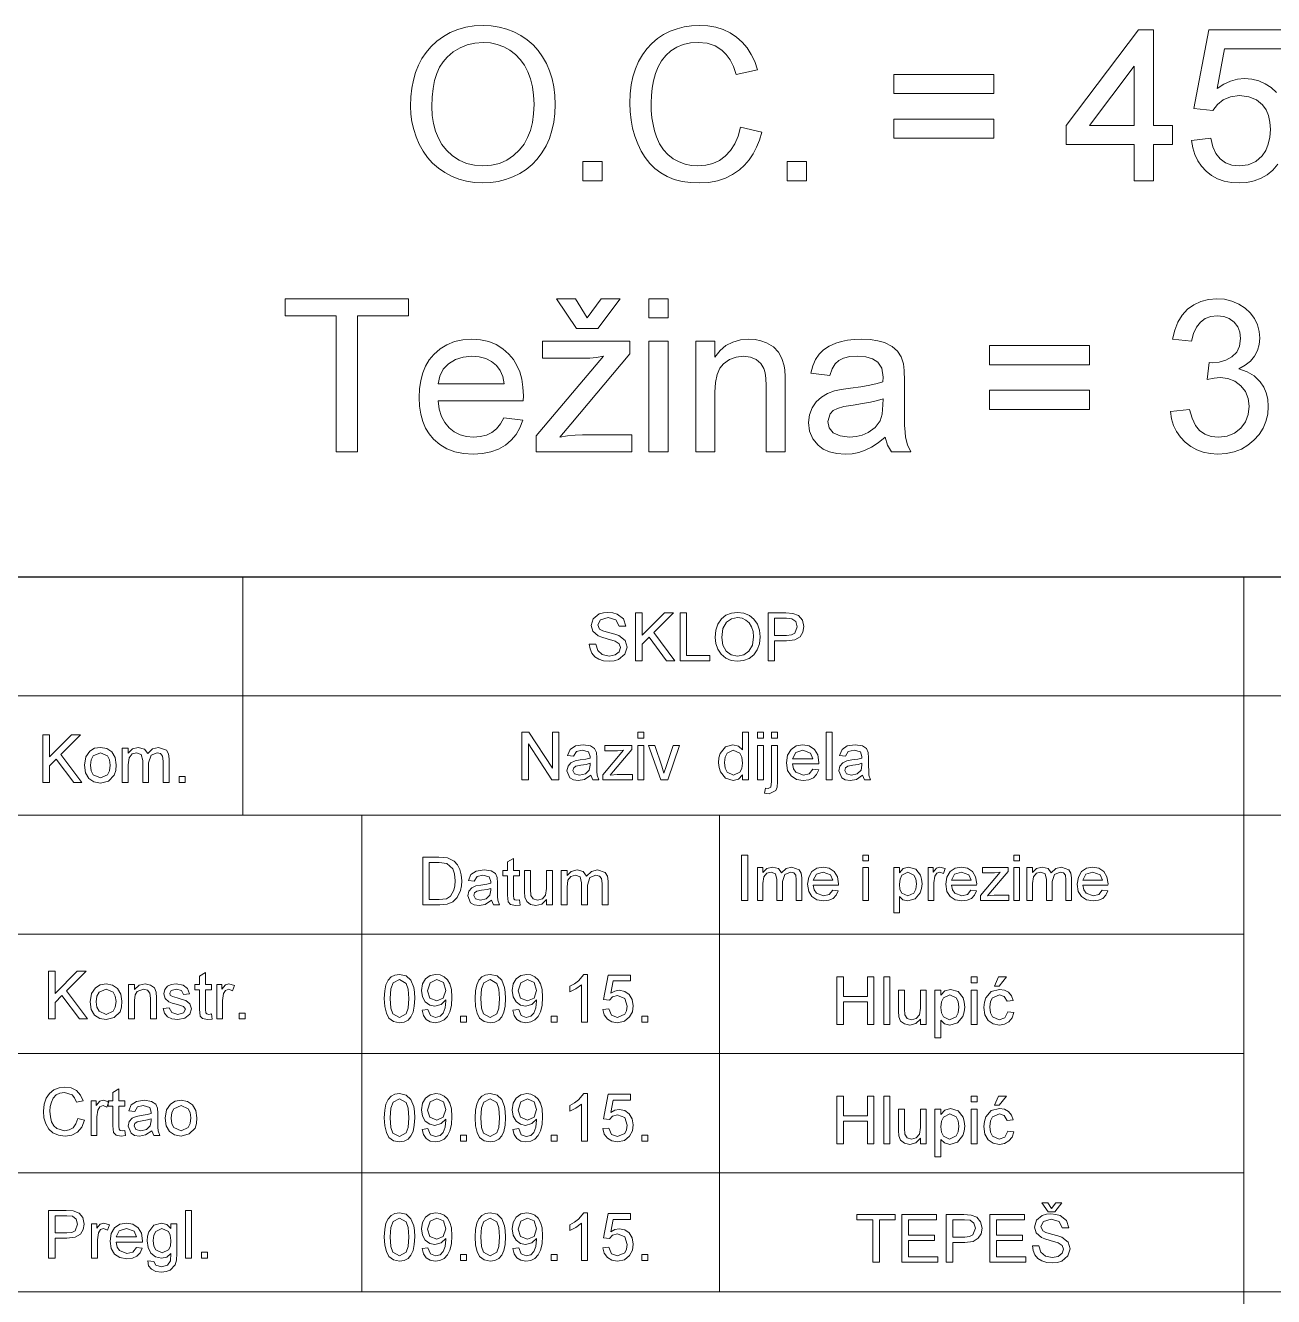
# Model space of a CAD drawing. Extents: x 0 to 297, y 0 to 420.
# Drawn here: x 224.83 to 261.48, y 18.86 to 56.19 of the extents above; entities that cross this region are included whole.
import ezdxf

# ---------------------------------------------------------------- set-up
doc = ezdxf.new("R2010")
doc.units = 0

msp = doc.modelspace()

# ---------------------------------------------------------------- linework, layer by layer
at = {"color": 7, "lineweight": 30}
msp.add_line((142.421, 40), (292, 40), dxfattribs=at)
at = {"color": 7, "lineweight": 13, "ltscale": 0.175}
msp.add_line((231.211, 40), (231.211, 33), dxfattribs=at)
at = {"color": 7, "lineweight": 13}
for p, q in [((260.611, 40), (260.611, 5)), ((142.421, 36.5), (292, 36.5)), ((292, 33), (142.421, 33)), ((142.421, 29.5), (260.611, 29.5)), ((142.421, 26), (260.611, 26)), ((142.421, 22.5), (260.611, 22.5)), ((142.421, 19), (292, 19))]:
    msp.add_line(p, q, dxfattribs=at)
at = {"color": 7, "lineweight": 13, "ltscale": 0.35}
for p, q in [((234.711, 33), (234.711, 19)), ((245.211, 33), (245.211, 19))]:
    msp.add_line(p, q, dxfattribs=at)
at = {"color": 7, "lineweight": 13}
for points in [[(236.138, 53.813), (236.147, 54.084), (236.175, 54.339), (236.222, 54.58), (236.287, 54.805), (236.37, 55.016), (236.472, 55.211), (236.593, 55.391), (236.732, 55.556), (236.909, 55.723), (237.1, 55.864), (237.305, 55.98), (237.524, 56.069), (237.757, 56.134), (238.005, 56.172), (238.266, 56.185), (238.507, 56.173), (238.739, 56.138), (238.961, 56.079), (239.173, 55.996), (239.375, 55.889), (239.564, 55.761), (239.733, 55.615), (239.884, 55.45), (240.016, 55.267), (240.129, 55.064), (240.222, 54.847), (240.295, 54.619), (240.347, 54.379), (240.378, 54.127), (240.388, 53.865), (240.377, 53.599), (240.344, 53.344), (240.29, 53.101), (240.213, 52.869), (240.115, 52.648), (239.997, 52.444), (239.86, 52.261), (239.706, 52.098), (239.533, 51.957), (239.342, 51.836), (239.139, 51.737), (238.929, 51.659), (238.714, 51.604), (238.491, 51.571), (238.263, 51.56), (238.017, 51.572), (237.782, 51.609), (237.558, 51.67), (237.344, 51.755), (237.141, 51.865), (236.953, 51.996), (236.784, 52.144), (236.634, 52.311), (236.504, 52.495), (236.392, 52.697), (236.301, 52.911), (236.23, 53.129), (236.179, 53.352), (236.148, 53.58)], [(245.826, 53.202), (246.451, 53.052), (246.382, 52.819), (246.296, 52.606), (246.195, 52.411), (246.078, 52.236), (245.944, 52.079), (245.794, 51.942), (245.596, 51.805), (245.382, 51.698), (245.15, 51.621), (244.901, 51.575), (244.636, 51.56), (244.363, 51.572), (244.111, 51.607), (243.881, 51.666), (243.671, 51.749), (243.483, 51.854), (243.314, 51.983), (243.162, 52.132), (243.027, 52.303), (242.909, 52.494), (242.807, 52.707), (242.724, 52.934), (242.659, 53.167), (242.613, 53.406), (242.585, 53.653), (242.576, 53.906), (242.586, 54.178), (242.617, 54.436), (242.668, 54.68), (242.741, 54.91), (242.834, 55.125), (242.946, 55.323), (243.075, 55.501), (243.222, 55.659), (243.387, 55.797), (243.569, 55.915), (243.763, 56.012), (243.965, 56.088), (244.175, 56.142), (244.392, 56.174), (244.617, 56.185), (244.869, 56.171), (245.103, 56.131), (245.322, 56.062), (245.523, 55.967), (245.709, 55.844), (245.875, 55.697), (246.02, 55.527), (246.143, 55.336), (246.245, 55.122), (246.326, 54.886), (245.701, 54.749), (245.62, 54.977), (245.523, 55.171), (245.41, 55.333), (245.28, 55.461), (245.08, 55.586), (244.85, 55.66), (244.587, 55.685), (244.357, 55.67), (244.146, 55.623), (243.956, 55.546), (243.784, 55.437), (243.635, 55.302), (243.51, 55.146), (243.409, 54.969), (243.331, 54.771), (243.274, 54.56), (243.233, 54.347), (243.209, 54.13), (243.201, 53.91), (243.207, 53.686), (243.226, 53.475), (243.258, 53.275), (243.302, 53.086), (243.359, 52.91), (243.45, 52.71), (243.562, 52.537), (243.696, 52.391), (243.852, 52.271), (244.023, 52.179), (244.201, 52.113), (244.386, 52.073), (244.577, 52.06), (244.805, 52.078), (245.015, 52.132), (245.207, 52.222), (245.38, 52.348), (245.531, 52.509), (245.656, 52.705), (245.754, 52.936)], [(257.388, 51.623), (257.388, 52.685), (255.388, 52.685), (255.388, 53.248), (257.513, 56.06), (257.951, 56.06), (257.951, 53.248), (258.513, 53.248), (258.513, 52.685), (257.951, 52.685), (257.951, 51.623)], [(236.763, 53.805), (236.775, 53.544), (236.81, 53.302), (236.87, 53.08), (236.953, 52.876), (237.059, 52.692), (237.19, 52.527), (237.369, 52.359), (237.566, 52.228), (237.78, 52.135), (238.011, 52.079), (238.26, 52.06), (238.513, 52.079), (238.747, 52.136), (238.963, 52.23), (239.16, 52.362), (239.339, 52.532), (239.469, 52.7), (239.575, 52.89), (239.657, 53.102), (239.716, 53.336), (239.751, 53.592), (239.763, 53.87), (239.752, 54.135), (239.718, 54.383), (239.661, 54.613), (239.582, 54.826), (239.481, 55.019), (239.359, 55.189), (239.216, 55.336), (239.052, 55.46), (238.872, 55.558), (238.682, 55.629), (238.481, 55.671), (238.269, 55.685), (238.029, 55.668), (237.803, 55.616), (237.591, 55.529), (237.393, 55.408), (237.208, 55.252), (237.09, 55.116), (236.99, 54.957), (236.908, 54.774), (236.845, 54.567), (236.799, 54.337), (236.772, 54.083)], [(257.388, 53.248), (257.388, 54.984), (256.076, 53.248)], [(253.263, 54.185), (250.326, 54.185), (250.326, 54.748), (253.263, 54.748)], [(253.263, 52.873), (250.326, 52.873), (250.326, 53.435), (253.263, 53.435)], [(241.201, 51.623), (241.201, 52.185), (241.763, 52.185), (241.763, 51.623)], [(247.201, 51.623), (247.201, 52.185), (247.763, 52.185), (247.763, 51.623)], [(233.951, 43.661), (233.951, 47.661), (232.451, 47.661), (232.451, 48.161), (236.076, 48.161), (236.076, 47.661), (234.576, 47.661), (234.576, 43.661)], [(241.326, 47.599), (241.732, 48.161), (242.294, 48.161), (241.638, 47.286), (241.013, 47.286), (240.419, 48.161), (240.982, 48.161)], [(243.138, 47.599), (243.138, 48.161), (243.701, 48.161), (243.701, 47.599)], [(258.451, 44.849), (259.013, 44.911), (259.087, 44.65), (259.186, 44.443), (259.311, 44.289), (259.464, 44.183), (259.649, 44.12), (259.866, 44.099), (260.12, 44.127), (260.338, 44.214), (260.519, 44.359), (260.654, 44.546), (260.736, 44.761), (260.763, 45.003), (260.736, 45.233), (260.656, 45.434), (260.522, 45.608), (260.347, 45.74), (260.143, 45.82), (259.91, 45.847), (259.74, 45.831), (259.533, 45.786), (259.592, 46.286), (259.677, 46.279), (259.884, 46.299), (260.077, 46.357), (260.256, 46.454), (260.399, 46.592), (260.484, 46.772), (260.513, 46.994), (260.492, 47.175), (260.428, 47.334), (260.322, 47.472), (260.182, 47.577), (260.018, 47.64), (259.829, 47.661), (259.641, 47.64), (259.475, 47.578), (259.331, 47.474), (259.214, 47.328), (259.129, 47.14), (259.076, 46.911), (258.513, 46.974), (258.577, 47.24), (258.672, 47.475), (258.798, 47.679), (258.955, 47.85), (259.138, 47.986), (259.341, 48.083), (259.566, 48.142), (259.812, 48.161), (260.041, 48.144), (260.258, 48.092), (260.463, 48.005), (260.645, 47.888), (260.797, 47.746), (260.918, 47.578), (261.005, 47.394), (261.058, 47.203), (261.076, 47.004), (261.058, 46.817), (261.006, 46.642), (260.92, 46.479), (260.799, 46.332), (260.646, 46.206), (260.459, 46.102), (260.706, 46.019), (260.916, 45.893), (261.091, 45.722), (261.193, 45.569), (261.267, 45.397), (261.311, 45.208), (261.326, 45), (261.309, 44.773), (261.258, 44.56), (261.174, 44.361), (261.057, 44.176), (260.906, 44.006), (260.729, 43.859), (260.535, 43.745), (260.323, 43.664), (260.093, 43.615), (259.846, 43.599), (259.623, 43.612), (259.415, 43.654), (259.223, 43.724), (259.047, 43.821), (258.886, 43.947), (258.746, 44.094), (258.633, 44.258), (258.546, 44.438), (258.485, 44.635)], [(238.881, 44.661), (239.433, 44.599), (239.349, 44.374), (239.237, 44.176), (239.094, 44.005), (238.923, 43.861), (238.723, 43.746), (238.498, 43.664), (238.248, 43.615), (237.971, 43.599), (237.692, 43.616), (237.436, 43.668), (237.205, 43.756), (236.998, 43.878), (236.815, 44.035), (236.685, 44.19), (236.578, 44.365), (236.495, 44.559), (236.435, 44.773), (236.4, 45.006), (236.388, 45.259), (236.4, 45.52), (236.436, 45.761), (236.496, 45.982), (236.58, 46.183), (236.688, 46.363), (236.82, 46.523), (237.003, 46.685), (237.206, 46.811), (237.43, 46.901), (237.675, 46.956), (237.94, 46.974), (238.196, 46.956), (238.434, 46.904), (238.651, 46.816), (238.849, 46.694), (239.028, 46.536), (239.157, 46.38), (239.263, 46.205), (239.345, 46.01), (239.404, 45.795), (239.439, 45.56), (239.451, 45.306), (239.448, 45.161), (236.951, 45.161), (236.982, 44.919), (237.046, 44.707), (237.141, 44.524), (237.268, 44.372), (237.42, 44.253), (237.59, 44.167), (237.777, 44.116), (237.982, 44.099), (238.184, 44.113), (238.365, 44.158), (238.525, 44.233), (238.664, 44.34), (238.783, 44.483)], [(239.826, 43.661), (239.826, 44.132), (241.801, 46.474), (241.594, 46.439), (241.404, 46.418), (241.231, 46.411), (240.013, 46.411), (240.013, 46.911), (242.576, 46.911), (242.576, 46.539), (240.84, 44.481), (240.517, 44.099), (240.75, 44.133), (240.974, 44.154), (241.188, 44.161), (242.638, 44.161), (242.638, 43.661)], [(243.138, 43.661), (243.138, 46.911), (243.701, 46.911), (243.701, 43.661)], [(244.513, 43.661), (244.513, 46.911), (245.076, 46.911), (245.076, 46.45), (245.226, 46.639), (245.4, 46.785), (245.599, 46.89), (245.822, 46.953), (246.07, 46.974), (246.253, 46.962), (246.427, 46.927), (246.59, 46.868), (246.797, 46.746), (246.944, 46.592), (247.044, 46.406), (247.109, 46.186), (247.125, 46.059), (247.135, 45.882), (247.138, 45.653), (247.138, 43.661), (246.576, 43.661), (246.576, 45.615), (246.569, 45.818), (246.548, 45.984), (246.513, 46.112), (246.426, 46.261), (246.291, 46.375), (246.117, 46.449), (245.916, 46.474), (245.698, 46.449), (245.501, 46.375), (245.325, 46.253), (245.216, 46.118), (245.138, 45.933), (245.091, 45.699), (245.076, 45.415), (245.076, 43.661)], [(250.076, 44.099), (249.869, 43.934), (249.672, 43.804), (249.485, 43.711), (249.298, 43.649), (249.102, 43.611), (248.898, 43.599), (248.654, 43.615), (248.441, 43.664), (248.257, 43.745), (248.103, 43.859), (247.949, 44.048), (247.856, 44.27), (247.826, 44.524), (247.852, 44.751), (247.93, 44.958), (248.052, 45.135), (248.205, 45.273), (248.386, 45.377), (248.588, 45.453), (248.784, 45.495), (249.061, 45.535), (249.362, 45.576), (249.62, 45.622), (249.836, 45.671), (250.01, 45.724), (250.013, 45.857), (249.976, 46.125), (249.864, 46.3), (249.707, 46.396), (249.507, 46.454), (249.263, 46.474), (249.036, 46.46), (248.853, 46.418), (248.713, 46.35), (248.605, 46.246), (248.517, 46.1), (248.451, 45.911), (247.888, 45.974), (247.948, 46.189), (248.029, 46.375), (248.132, 46.532), (248.262, 46.662), (248.426, 46.771), (248.623, 46.859), (248.79, 46.909), (248.97, 46.945), (249.163, 46.966), (249.368, 46.974), (249.631, 46.963), (249.858, 46.929), (250.051, 46.874), (250.279, 46.762), (250.437, 46.625), (250.542, 46.455), (250.611, 46.245), (250.631, 46.051), (250.638, 45.753), (250.638, 45.055), (250.64, 44.721), (250.647, 44.45), (250.659, 44.242), (250.676, 44.097), (250.732, 43.875), (250.826, 43.661), (250.263, 43.661), (250.143, 43.864)], [(256.076, 46.224), (253.138, 46.224), (253.138, 46.786), (256.076, 46.786)], [(236.951, 45.661), (238.888, 45.661), (238.846, 45.879), (238.772, 46.058), (238.665, 46.196), (238.515, 46.318), (238.343, 46.404), (238.15, 46.456), (237.937, 46.474), (237.682, 46.449), (237.455, 46.375), (237.256, 46.252), (237.099, 46.088), (236.997, 45.891)], [(250.013, 45.224), (249.849, 45.171), (249.649, 45.123), (249.413, 45.08), (249.14, 45.04), (248.858, 44.994), (248.673, 44.942), (248.552, 44.876), (248.462, 44.784), (248.388, 44.553), (248.428, 44.374), (248.55, 44.228), (248.749, 44.131), (249.023, 44.099), (249.221, 44.113), (249.404, 44.158), (249.572, 44.232), (249.78, 44.384), (249.924, 44.574), (249.989, 44.773), (250.01, 45.049)], [(256.076, 44.911), (253.138, 44.911), (253.138, 45.474), (256.076, 45.474)], [(241.386, 38.02), (241.58, 38.02), (241.635, 37.833), (241.768, 37.715), (241.971, 37.67), (242.148, 37.704), (242.262, 37.798), (242.3, 37.919), (242.264, 38.029), (242.145, 38.109), (241.911, 38.178), (241.755, 38.223), (241.65, 38.266), (241.495, 38.396), (241.444, 38.569), (241.504, 38.767), (241.678, 38.906), (241.799, 38.942), (241.933, 38.953), (242.079, 38.941), (242.206, 38.904), (242.387, 38.76), (242.455, 38.545), (242.261, 38.545), (242.17, 38.734), (241.941, 38.798), (241.711, 38.736), (241.639, 38.586), (241.69, 38.461), (241.78, 38.411), (241.952, 38.36), (242.133, 38.312), (242.25, 38.271), (242.435, 38.129), (242.494, 37.931), (242.431, 37.722), (242.248, 37.569), (242.121, 37.528), (241.98, 37.515), (241.806, 37.529), (241.663, 37.574), (241.549, 37.648), (241.463, 37.751), (241.407, 37.878)], [(242.747, 37.534), (242.747, 38.934), (242.942, 38.934), (242.942, 38.286), (243.59, 38.934), (243.855, 38.934), (243.278, 38.357), (243.894, 37.534), (243.656, 37.534), (243.143, 38.221), (242.942, 38.02), (242.942, 37.534)], [(244.05, 37.534), (244.05, 38.934), (244.244, 38.934), (244.244, 37.69), (244.925, 37.69), (244.925, 37.534)], [(245.08, 38.215), (245.101, 38.43), (245.163, 38.61), (245.265, 38.758), (245.4, 38.866), (245.56, 38.932), (245.742, 38.953), (245.924, 38.93), (246.088, 38.861), (246.223, 38.751), (246.322, 38.605), (246.382, 38.429), (246.403, 38.232), (246.381, 38.031), (246.318, 37.853), (246.215, 37.706), (246.077, 37.6), (245.916, 37.536), (245.742, 37.515), (245.557, 37.538), (245.392, 37.609), (245.257, 37.721), (245.16, 37.868), (245.1, 38.037)], [(246.636, 37.534), (246.636, 38.934), (247.155, 38.934), (247.364, 38.921), (247.534, 38.856), (247.644, 38.724), (247.686, 38.536), (247.658, 38.374), (247.576, 38.239), (247.421, 38.148), (247.178, 38.117), (246.83, 38.117), (246.83, 37.534)], [(245.275, 38.213), (245.308, 37.987), (245.408, 37.815), (245.557, 37.706), (245.741, 37.67), (245.926, 37.707), (246.076, 37.817), (246.175, 37.994), (246.208, 38.233), (246.194, 38.393), (246.152, 38.531), (246.082, 38.644), (245.987, 38.728), (245.872, 38.78), (245.743, 38.798), (245.565, 38.764), (245.413, 38.663), (245.309, 38.483)], [(246.83, 38.273), (247.176, 38.273), (247.323, 38.29), (247.42, 38.34), (247.492, 38.53), (247.449, 38.682), (247.337, 38.766), (247.173, 38.778), (246.83, 38.778)], [(225.335, 33.958), (225.335, 35.358), (225.53, 35.358), (225.53, 34.71), (226.178, 35.358), (226.444, 35.358), (225.867, 34.782), (226.482, 33.958), (226.245, 33.958), (225.731, 34.645), (225.53, 34.444), (225.53, 33.958)], [(239.407, 34.035), (239.407, 35.435), (239.613, 35.435), (240.302, 34.377), (240.302, 35.435), (240.496, 35.435), (240.496, 34.035), (240.29, 34.035), (239.602, 35.092), (239.602, 34.035)], [(242.81, 35.26), (242.81, 35.435), (242.985, 35.435), (242.985, 35.26)], [(245.882, 34.035), (245.882, 34.181), (245.766, 34.057), (245.607, 34.015), (245.39, 34.081), (245.237, 34.266), (245.196, 34.394), (245.182, 34.539), (245.195, 34.683), (245.232, 34.812), (245.382, 35), (245.606, 35.065), (245.767, 35.023), (245.882, 34.913), (245.882, 35.435), (246.057, 35.435), (246.057, 34.035)], [(246.33, 35.26), (246.33, 35.435), (246.505, 35.435), (246.505, 35.26)], [(246.738, 35.26), (246.738, 35.435), (246.913, 35.435), (246.913, 35.26)], [(248.344, 34.035), (248.344, 35.435), (248.519, 35.435), (248.519, 34.035)], [(226.56, 34.464), (226.599, 34.707), (226.714, 34.877), (226.857, 34.961), (227.027, 34.989), (227.214, 34.955), (227.363, 34.853), (227.461, 34.691), (227.494, 34.478), (227.479, 34.305), (227.436, 34.173), (227.268, 34), (227.027, 33.939), (226.838, 33.973), (226.689, 34.074), (226.592, 34.239)], [(226.735, 34.464), (226.756, 34.302), (226.818, 34.187), (227.027, 34.094), (227.235, 34.187), (227.298, 34.304), (227.319, 34.47), (227.298, 34.627), (227.235, 34.741), (227.027, 34.833), (226.818, 34.742), (226.756, 34.626)], [(227.669, 33.958), (227.669, 34.969), (227.844, 34.969), (227.844, 34.817), (227.967, 34.942), (228.141, 34.989), (228.321, 34.94), (228.419, 34.805), (228.558, 34.943), (228.734, 34.989), (228.968, 34.906), (229.029, 34.8), (229.049, 34.65), (229.049, 33.958), (228.874, 33.958), (228.874, 34.588), (228.857, 34.734), (228.797, 34.806), (228.694, 34.833), (228.517, 34.763), (228.446, 34.539), (228.446, 33.958), (228.271, 33.958), (228.271, 34.608), (228.23, 34.777), (228.093, 34.833), (227.96, 34.796), (227.871, 34.685), (227.844, 34.477), (227.844, 33.958)], [(241.43, 34.171), (241.246, 34.05), (241.063, 34.015), (240.921, 34.035), (240.816, 34.096), (240.73, 34.303), (240.762, 34.438), (240.848, 34.536), (240.967, 34.592), (241.114, 34.618), (241.288, 34.645), (241.409, 34.676), (241.41, 34.718), (241.364, 34.856), (241.177, 34.91), (241.006, 34.871), (240.924, 34.735), (240.749, 34.754), (240.825, 34.928), (240.978, 35.03), (241.21, 35.065), (241.422, 35.034), (241.542, 34.957), (241.596, 34.839), (241.605, 34.685), (241.605, 34.468), (241.608, 34.28), (241.616, 34.17), (241.663, 34.035), (241.488, 34.035)], [(241.78, 34.035), (241.78, 34.181), (242.394, 34.91), (242.217, 34.89), (241.838, 34.89), (241.838, 35.046), (242.635, 35.046), (242.635, 34.93), (242.095, 34.29), (241.995, 34.171), (242.203, 34.19), (242.655, 34.19), (242.655, 34.035)], [(242.81, 34.035), (242.81, 35.046), (242.985, 35.046), (242.985, 34.035)], [(243.488, 34.035), (243.121, 35.046), (243.307, 35.046), (243.514, 34.44), (243.578, 34.236), (243.641, 34.429), (243.85, 35.046), (244.035, 35.046), (243.693, 34.035)], [(245.357, 34.54), (245.377, 34.378), (245.436, 34.263), (245.623, 34.171), (245.807, 34.258), (245.863, 34.369), (245.882, 34.526), (245.863, 34.698), (245.805, 34.817), (245.615, 34.91), (245.431, 34.821), (245.376, 34.706)], [(246.33, 34.035), (246.33, 35.046), (246.505, 35.046), (246.505, 34.035)], [(246.532, 33.645), (246.564, 33.795), (246.64, 33.782), (246.714, 33.816), (246.738, 33.989), (246.738, 35.046), (246.913, 35.046), (246.913, 33.981), (246.901, 33.823), (246.865, 33.721), (246.664, 33.626)], [(247.953, 34.346), (248.125, 34.326), (248.063, 34.195), (247.966, 34.097), (247.834, 34.036), (247.67, 34.015), (247.467, 34.049), (247.31, 34.151), (247.211, 34.314), (247.177, 34.532), (247.211, 34.757), (247.312, 34.925), (247.466, 35.03), (247.66, 35.065), (247.848, 35.031), (247.999, 34.929), (248.097, 34.765), (248.13, 34.546), (248.129, 34.501), (247.352, 34.501), (247.382, 34.36), (247.451, 34.256), (247.673, 34.171), (247.842, 34.213)], [(247.352, 34.657), (247.955, 34.657), (247.886, 34.823), (247.659, 34.91), (247.447, 34.841)], [(249.413, 34.171), (249.23, 34.05), (249.047, 34.015), (248.905, 34.035), (248.8, 34.096), (248.713, 34.303), (248.746, 34.438), (248.832, 34.536), (248.951, 34.592), (249.098, 34.618), (249.272, 34.645), (249.393, 34.676), (249.394, 34.718), (249.347, 34.856), (249.161, 34.91), (248.989, 34.871), (248.908, 34.735), (248.733, 34.754), (248.809, 34.928), (248.962, 35.03), (249.193, 35.065), (249.406, 35.034), (249.526, 34.957), (249.58, 34.839), (249.588, 34.685), (249.588, 34.468), (249.591, 34.28), (249.6, 34.17), (249.647, 34.035), (249.472, 34.035)], [(241.41, 34.521), (241.297, 34.49), (241.139, 34.464), (240.993, 34.433), (240.928, 34.384), (240.905, 34.312), (240.955, 34.211), (241.102, 34.171), (241.273, 34.212), (241.383, 34.319), (241.409, 34.466)], [(249.394, 34.521), (249.281, 34.49), (249.122, 34.464), (248.977, 34.433), (248.911, 34.384), (248.888, 34.312), (248.939, 34.211), (249.086, 34.171), (249.257, 34.212), (249.366, 34.319), (249.393, 34.466)], [(229.341, 33.958), (229.341, 34.133), (229.516, 34.133), (229.516, 33.958)], [(236.493, 30.364), (236.493, 31.764), (236.971, 31.764), (237.218, 31.744), (237.422, 31.644), (237.518, 31.537), (237.586, 31.405), (237.627, 31.249), (237.641, 31.072), (237.631, 30.922), (237.604, 30.789), (237.509, 30.585), (237.383, 30.458), (237.217, 30.388), (236.994, 30.364)], [(239.332, 30.511), (239.352, 30.36), (239.222, 30.345), (239.076, 30.374), (239.003, 30.45), (238.982, 30.649), (238.982, 31.22), (238.846, 31.22), (238.846, 31.375), (238.982, 31.375), (238.982, 31.625), (239.157, 31.728), (239.157, 31.375), (239.332, 31.375), (239.332, 31.22), (239.157, 31.22), (239.157, 30.638), (239.166, 30.545), (239.196, 30.513), (239.256, 30.5)], [(245.859, 30.497), (245.859, 31.826), (246.044, 31.826), (246.044, 30.497)], [(249.422, 31.66), (249.422, 31.826), (249.588, 31.826), (249.588, 31.66)], [(253.852, 31.66), (253.852, 31.826), (254.018, 31.826), (254.018, 31.66)], [(236.688, 30.52), (236.978, 30.52), (237.189, 30.546), (237.311, 30.62), (237.41, 30.8), (237.437, 30.926), (237.446, 31.075), (237.429, 31.273), (237.376, 31.419), (237.206, 31.58), (236.973, 31.609), (236.688, 31.609)], [(238.516, 30.5), (238.332, 30.38), (238.149, 30.345), (238.007, 30.365), (237.902, 30.426), (237.816, 30.633), (237.848, 30.768), (237.934, 30.866), (238.053, 30.922), (238.2, 30.947), (238.374, 30.974), (238.495, 31.006), (238.496, 31.048), (238.45, 31.185), (238.263, 31.239), (238.092, 31.201), (238.01, 31.064), (237.835, 31.084), (237.911, 31.257), (238.064, 31.359), (238.296, 31.395), (238.508, 31.364), (238.628, 31.286), (238.682, 31.168), (238.691, 31.015), (238.691, 30.798), (238.693, 30.61), (238.702, 30.5), (238.749, 30.364), (238.574, 30.364)], [(240.129, 30.364), (240.129, 30.524), (239.995, 30.39), (239.82, 30.345), (239.66, 30.379), (239.549, 30.465), (239.498, 30.592), (239.488, 30.751), (239.488, 31.375), (239.663, 31.375), (239.663, 30.822), (239.673, 30.643), (239.74, 30.539), (239.867, 30.5), (240.008, 30.54), (240.102, 30.646), (240.129, 30.841), (240.129, 31.375), (240.304, 31.375), (240.304, 30.364)], [(240.557, 30.364), (240.557, 31.375), (240.732, 31.375), (240.732, 31.223), (240.855, 31.348), (241.03, 31.395), (241.209, 31.346), (241.308, 31.211), (241.447, 31.349), (241.623, 31.395), (241.856, 31.312), (241.917, 31.206), (241.938, 31.056), (241.938, 30.364), (241.763, 30.364), (241.763, 30.994), (241.746, 31.14), (241.686, 31.212), (241.583, 31.239), (241.406, 31.169), (241.335, 30.945), (241.335, 30.364), (241.16, 30.364), (241.16, 31.014), (241.118, 31.183), (240.982, 31.239), (240.848, 31.202), (240.76, 31.092), (240.732, 30.883), (240.732, 30.364)], [(246.321, 30.497), (246.321, 31.457), (246.487, 31.457), (246.487, 31.312), (246.604, 31.431), (246.769, 31.475), (246.94, 31.429), (247.033, 31.301), (247.165, 31.432), (247.332, 31.475), (247.554, 31.396), (247.612, 31.296), (247.631, 31.154), (247.631, 30.497), (247.465, 30.497), (247.465, 31.095), (247.449, 31.233), (247.392, 31.302), (247.294, 31.328), (247.126, 31.261), (247.059, 31.048), (247.059, 30.497), (246.893, 30.497), (246.893, 31.113), (246.853, 31.274), (246.723, 31.328), (246.597, 31.292), (246.513, 31.187), (246.487, 30.989), (246.487, 30.497)], [(248.534, 30.792), (248.697, 30.774), (248.639, 30.649), (248.546, 30.556), (248.421, 30.498), (248.265, 30.479), (248.072, 30.511), (247.923, 30.607), (247.829, 30.762), (247.797, 30.969), (247.829, 31.182), (247.925, 31.342), (248.071, 31.442), (248.256, 31.475), (248.434, 31.443), (248.577, 31.346), (248.671, 31.191), (248.702, 30.983), (248.701, 30.94), (247.963, 30.94), (247.992, 30.806), (248.057, 30.707), (248.268, 30.626), (248.428, 30.666)], [(249.422, 30.497), (249.422, 31.457), (249.588, 31.457), (249.588, 30.497)], [(250.326, 30.128), (250.326, 31.457), (250.492, 31.457), (250.492, 31.31), (250.607, 31.434), (250.762, 31.475), (250.973, 31.412), (251.11, 31.235), (251.145, 31.115), (251.157, 30.984), (251.144, 30.845), (251.104, 30.72), (250.952, 30.541), (250.742, 30.479), (250.597, 30.516), (250.492, 30.612), (250.492, 30.128)], [(251.341, 30.497), (251.341, 31.457), (251.489, 31.457), (251.489, 31.328), (251.586, 31.447), (251.683, 31.475), (251.84, 31.43), (251.787, 31.281), (251.677, 31.328), (251.589, 31.295), (251.533, 31.204), (251.507, 31.01), (251.507, 30.497)], [(252.594, 30.792), (252.757, 30.774), (252.699, 30.649), (252.607, 30.556), (252.481, 30.498), (252.326, 30.479), (252.133, 30.511), (251.984, 30.607), (251.89, 30.762), (251.858, 30.969), (251.89, 31.182), (251.986, 31.342), (252.132, 31.442), (252.316, 31.475), (252.495, 31.443), (252.638, 31.346), (252.731, 31.191), (252.763, 30.983), (252.762, 30.94), (252.024, 30.94), (252.052, 30.806), (252.118, 30.707), (252.329, 30.626), (252.489, 30.666)], [(252.873, 30.497), (252.873, 30.636), (253.457, 31.328), (253.288, 31.309), (252.929, 31.309), (252.929, 31.457), (253.685, 31.457), (253.685, 31.347), (253.173, 30.739), (253.077, 30.626), (253.276, 30.645), (253.704, 30.645), (253.704, 30.497)], [(253.852, 30.497), (253.852, 31.457), (254.018, 31.457), (254.018, 30.497)], [(254.239, 30.497), (254.239, 31.457), (254.405, 31.457), (254.405, 31.312), (254.522, 31.431), (254.688, 31.475), (254.858, 31.429), (254.952, 31.301), (255.084, 31.432), (255.251, 31.475), (255.472, 31.396), (255.53, 31.296), (255.55, 31.154), (255.55, 30.497), (255.384, 30.497), (255.384, 31.095), (255.368, 31.233), (255.31, 31.302), (255.213, 31.328), (255.044, 31.261), (254.978, 31.048), (254.978, 30.497), (254.811, 30.497), (254.811, 31.113), (254.772, 31.274), (254.642, 31.328), (254.516, 31.292), (254.431, 31.187), (254.405, 30.989), (254.405, 30.497)], [(256.452, 30.792), (256.615, 30.774), (256.557, 30.649), (256.464, 30.556), (256.339, 30.498), (256.183, 30.479), (255.99, 30.511), (255.842, 30.607), (255.747, 30.762), (255.716, 30.969), (255.748, 31.182), (255.843, 31.342), (255.99, 31.442), (256.174, 31.475), (256.353, 31.443), (256.496, 31.346), (256.589, 31.191), (256.62, 30.983), (256.619, 30.94), (255.882, 30.94), (255.91, 30.806), (255.976, 30.707), (256.187, 30.626), (256.347, 30.666)], [(247.963, 31.088), (248.536, 31.088), (248.47, 31.246), (248.255, 31.328), (248.054, 31.262)], [(250.492, 30.969), (250.51, 30.817), (250.564, 30.71), (250.738, 30.626), (250.916, 30.713), (250.972, 30.823), (250.991, 30.981), (250.972, 31.133), (250.918, 31.241), (250.745, 31.328), (250.569, 31.236), (250.511, 31.123)], [(252.024, 31.088), (252.596, 31.088), (252.531, 31.246), (252.316, 31.328), (252.114, 31.262)], [(255.882, 31.088), (256.454, 31.088), (256.388, 31.246), (256.173, 31.328), (255.972, 31.262)], [(238.496, 30.85), (238.383, 30.819), (238.225, 30.793), (238.079, 30.763), (238.014, 30.714), (237.991, 30.642), (238.041, 30.541), (238.188, 30.5), (238.359, 30.542), (238.468, 30.648), (238.495, 30.796)], [(225.505, 27.014), (225.505, 28.414), (225.699, 28.414), (225.699, 27.766), (226.347, 28.414), (226.613, 28.414), (226.036, 27.838), (226.652, 27.014), (226.414, 27.014), (225.9, 27.701), (225.699, 27.5), (225.699, 27.014)], [(230.288, 27.161), (230.307, 27.01), (230.177, 26.995), (230.032, 27.024), (229.959, 27.1), (229.938, 27.299), (229.938, 27.87), (229.802, 27.87), (229.802, 28.025), (229.938, 28.025), (229.938, 28.275), (230.113, 28.378), (230.113, 28.025), (230.288, 28.025), (230.288, 27.87), (230.113, 27.87), (230.113, 27.288), (230.122, 27.195), (230.152, 27.163), (230.212, 27.15)], [(226.73, 27.52), (226.768, 27.763), (226.883, 27.933), (227.026, 28.017), (227.197, 28.045), (227.384, 28.011), (227.533, 27.909), (227.63, 27.747), (227.663, 27.534), (227.649, 27.361), (227.605, 27.229), (227.437, 27.056), (227.197, 26.995), (227.008, 27.029), (226.859, 27.13), (226.762, 27.295)], [(227.857, 27.014), (227.857, 28.025), (228.032, 28.025), (228.032, 27.882), (228.163, 28.004), (228.342, 28.045), (228.503, 28.012), (228.614, 27.926), (228.665, 27.8), (228.674, 27.634), (228.674, 27.014), (228.499, 27.014), (228.499, 27.622), (228.48, 27.777), (228.411, 27.859), (228.294, 27.889), (228.11, 27.821), (228.052, 27.721), (228.032, 27.56), (228.032, 27.014)], [(228.869, 27.325), (229.044, 27.345), (229.122, 27.201), (229.301, 27.15), (229.473, 27.195), (229.53, 27.298), (229.465, 27.382), (229.289, 27.436), (229.139, 27.48), (229.04, 27.519), (228.927, 27.615), (228.888, 27.752), (228.918, 27.878), (229.001, 27.974), (229.108, 28.024), (229.253, 28.045), (229.458, 28.01), (229.588, 27.914), (229.646, 27.753), (229.471, 27.734), (229.41, 27.848), (229.266, 27.889), (229.11, 27.854), (229.063, 27.77), (229.082, 27.716), (229.143, 27.674), (229.284, 27.634), (229.431, 27.589), (229.533, 27.554), (229.659, 27.463), (229.705, 27.316), (229.655, 27.154), (229.511, 27.036), (229.299, 26.995), (229.126, 27.016), (229, 27.078), (228.916, 27.182)], [(230.444, 27.014), (230.444, 28.025), (230.599, 28.025), (230.599, 27.89), (230.701, 28.015), (230.804, 28.045), (230.969, 27.997), (230.913, 27.84), (230.797, 27.889), (230.704, 27.855), (230.645, 27.759), (230.619, 27.555), (230.619, 27.014)], [(235.366, 27.614), (235.379, 27.838), (235.416, 28.016), (235.478, 28.151), (235.565, 28.248), (235.676, 28.305), (235.813, 28.324), (236.012, 28.279), (236.149, 28.15), (236.23, 27.943), (236.253, 27.8), (236.261, 27.614), (236.248, 27.392), (236.211, 27.214), (236.149, 27.079), (236.063, 26.982), (235.951, 26.924), (235.813, 26.905), (235.636, 26.939), (235.502, 27.039), (235.426, 27.185), (235.381, 27.376)], [(235.541, 27.615), (235.561, 27.331), (235.62, 27.166), (235.813, 27.06), (236.007, 27.167), (236.066, 27.332), (236.086, 27.615), (236.066, 27.893), (236.009, 28.059), (235.811, 28.169), (235.622, 28.072), (235.561, 27.896)], [(236.474, 27.274), (236.649, 27.294), (236.725, 27.116), (236.868, 27.06), (237.003, 27.094), (237.096, 27.184), (237.151, 27.337), (237.175, 27.54), (237.174, 27.574), (237.039, 27.442), (236.853, 27.391), (236.699, 27.423), (236.571, 27.517), (236.484, 27.664), (236.455, 27.85), (236.485, 28.043), (236.577, 28.194), (236.714, 28.292), (236.883, 28.324), (237.01, 28.306), (237.125, 28.251), (237.222, 28.163), (237.292, 28.043), (237.335, 27.878), (237.349, 27.652), (237.335, 27.413), (237.292, 27.228), (237.222, 27.089), (237.123, 26.987), (237.001, 26.926), (236.859, 26.905), (236.713, 26.929), (236.597, 27.002), (236.515, 27.118)], [(237.174, 27.854), (237.102, 28.084), (236.91, 28.169), (236.709, 28.077), (236.63, 27.84), (236.705, 27.628), (236.906, 27.547), (237.099, 27.628)], [(238.03, 27.614), (238.042, 27.838), (238.08, 28.016), (238.142, 28.151), (238.229, 28.248), (238.34, 28.305), (238.477, 28.324), (238.676, 28.279), (238.813, 28.15), (238.894, 27.943), (238.917, 27.8), (238.924, 27.614), (238.912, 27.392), (238.875, 27.214), (238.813, 27.079), (238.727, 26.982), (238.615, 26.924), (238.477, 26.905), (238.3, 26.939), (238.166, 27.039), (238.09, 27.185), (238.045, 27.376)], [(238.205, 27.615), (238.225, 27.331), (238.283, 27.166), (238.477, 27.06), (238.671, 27.167), (238.73, 27.332), (238.749, 27.615), (238.73, 27.893), (238.673, 28.059), (238.475, 28.169), (238.286, 28.072), (238.225, 27.896)], [(239.138, 27.274), (239.313, 27.294), (239.389, 27.116), (239.532, 27.06), (239.667, 27.094), (239.759, 27.184), (239.815, 27.337), (239.839, 27.54), (239.838, 27.574), (239.703, 27.442), (239.517, 27.391), (239.363, 27.423), (239.234, 27.517), (239.148, 27.664), (239.119, 27.85), (239.149, 28.043), (239.241, 28.194), (239.378, 28.292), (239.547, 28.324), (239.674, 28.306), (239.789, 28.251), (239.886, 28.163), (239.956, 28.043), (239.999, 27.878), (240.013, 27.652), (239.999, 27.413), (239.956, 27.228), (239.885, 27.089), (239.787, 26.987), (239.665, 26.926), (239.523, 26.905), (239.377, 26.929), (239.261, 27.002), (239.179, 27.118)], [(239.838, 27.854), (239.766, 28.084), (239.574, 28.169), (239.373, 28.077), (239.294, 27.84), (239.368, 27.628), (239.569, 27.547), (239.763, 27.628)], [(241.336, 26.924), (241.161, 26.924), (241.161, 28.015), (240.995, 27.897), (240.811, 27.809), (240.811, 27.974), (240.948, 28.049), (241.067, 28.138), (241.223, 28.324), (241.336, 28.324)], [(241.783, 27.294), (241.958, 27.313), (242.043, 27.124), (242.217, 27.06), (242.427, 27.152), (242.483, 27.258), (242.502, 27.393), (242.431, 27.619), (242.219, 27.702), (242.072, 27.664), (241.977, 27.566), (241.802, 27.585), (241.938, 28.305), (242.599, 28.305), (242.599, 28.13), (242.083, 28.13), (242.016, 27.768), (242.138, 27.835), (242.266, 27.858), (242.425, 27.826), (242.558, 27.731), (242.647, 27.585), (242.677, 27.404), (242.651, 27.227), (242.571, 27.075), (242.417, 26.947), (242.216, 26.905), (242.049, 26.932), (241.916, 27.011), (241.824, 27.135)], [(248.658, 26.853), (248.658, 28.253), (248.852, 28.253), (248.852, 27.67), (249.552, 27.67), (249.552, 28.253), (249.746, 28.253), (249.746, 26.853), (249.552, 26.853), (249.552, 27.514), (248.852, 27.514), (248.852, 26.853)], [(250.038, 26.853), (250.038, 28.253), (250.213, 28.253), (250.213, 26.853)], [(252.605, 28.078), (252.605, 28.253), (252.78, 28.253), (252.78, 28.078)], [(253.285, 27.981), (253.402, 28.253), (253.635, 28.253), (253.421, 27.981)], [(226.905, 27.52), (226.925, 27.358), (226.988, 27.243), (227.197, 27.15), (227.405, 27.243), (227.467, 27.36), (227.488, 27.526), (227.467, 27.683), (227.404, 27.797), (227.197, 27.889), (226.988, 27.798), (226.925, 27.682)], [(251.108, 26.853), (251.108, 27.013), (250.973, 26.878), (250.799, 26.834), (250.638, 26.868), (250.527, 26.954), (250.476, 27.08), (250.466, 27.24), (250.466, 27.864), (250.641, 27.864), (250.641, 27.311), (250.651, 27.132), (250.718, 27.027), (250.845, 26.989), (250.986, 27.028), (251.08, 27.134), (251.108, 27.329), (251.108, 27.864), (251.283, 27.864), (251.283, 26.853)], [(251.535, 26.464), (251.535, 27.864), (251.71, 27.864), (251.71, 27.709), (251.831, 27.84), (251.995, 27.884), (252.216, 27.817), (252.361, 27.631), (252.398, 27.504), (252.41, 27.366), (252.397, 27.22), (252.355, 27.089), (252.195, 26.899), (251.973, 26.834), (251.821, 26.874), (251.71, 26.975), (251.71, 26.464)], [(251.71, 27.35), (251.729, 27.19), (251.786, 27.077), (251.969, 26.989), (252.157, 27.08), (252.216, 27.197), (252.235, 27.363), (252.216, 27.523), (252.159, 27.637), (251.977, 27.728), (251.791, 27.631), (251.73, 27.513)], [(252.605, 26.853), (252.605, 27.864), (252.78, 27.864), (252.78, 26.853)], [(253.674, 27.222), (253.849, 27.203), (253.8, 27.048), (253.709, 26.932), (253.583, 26.858), (253.431, 26.834), (253.245, 26.867), (253.1, 26.968), (253.006, 27.132), (252.974, 27.355), (252.988, 27.507), (253.028, 27.639), (253.191, 27.823), (253.43, 27.884), (253.578, 27.862), (253.697, 27.797), (253.782, 27.693), (253.83, 27.553), (253.655, 27.534), (253.573, 27.679), (253.431, 27.728), (253.228, 27.639), (253.169, 27.525), (253.149, 27.36), (253.168, 27.192), (253.226, 27.077), (253.425, 26.989), (253.59, 27.046)], [(231.105, 27.014), (231.105, 27.189), (231.28, 27.189), (231.28, 27.014)], [(237.602, 26.924), (237.602, 27.099), (237.777, 27.099), (237.777, 26.924)], [(240.266, 26.924), (240.266, 27.099), (240.441, 27.099), (240.441, 26.924)], [(242.93, 26.924), (242.93, 27.099), (243.105, 27.099), (243.105, 26.924)], [(226.364, 24.088), (226.559, 24.041), (226.479, 23.842), (226.355, 23.696), (226.191, 23.607), (225.994, 23.577), (225.794, 23.6), (225.636, 23.668), (225.514, 23.781), (225.425, 23.934), (225.371, 24.114), (225.353, 24.307), (225.373, 24.51), (225.434, 24.686), (225.531, 24.828), (225.662, 24.932), (225.818, 24.995), (225.988, 25.016), (226.174, 24.989), (226.328, 24.91), (226.445, 24.782), (226.52, 24.612), (226.325, 24.569), (226.27, 24.7), (226.195, 24.791), (225.979, 24.86), (225.842, 24.841), (225.729, 24.783), (225.644, 24.693), (225.588, 24.576), (225.558, 24.444), (225.548, 24.308), (225.56, 24.141), (225.597, 23.997), (225.66, 23.881), (225.75, 23.798), (225.976, 23.732), (226.112, 23.755), (226.226, 23.822), (226.312, 23.933)], [(227.745, 23.743), (227.764, 23.592), (227.634, 23.577), (227.489, 23.606), (227.416, 23.682), (227.395, 23.881), (227.395, 24.452), (227.259, 24.452), (227.259, 24.607), (227.395, 24.607), (227.395, 24.857), (227.57, 24.959), (227.57, 24.607), (227.745, 24.607), (227.745, 24.452), (227.57, 24.452), (227.57, 23.87), (227.579, 23.777), (227.609, 23.744), (227.669, 23.732)], [(235.366, 24.114), (235.379, 24.338), (235.416, 24.516), (235.478, 24.651), (235.565, 24.748), (235.676, 24.805), (235.813, 24.824), (236.012, 24.779), (236.149, 24.65), (236.23, 24.443), (236.253, 24.3), (236.261, 24.114), (236.248, 23.892), (236.211, 23.714), (236.149, 23.579), (236.063, 23.482), (235.951, 23.424), (235.813, 23.405), (235.636, 23.439), (235.502, 23.539), (235.426, 23.685), (235.381, 23.876)], [(235.541, 24.115), (235.561, 23.831), (235.62, 23.666), (235.813, 23.56), (236.007, 23.667), (236.066, 23.832), (236.086, 24.115), (236.066, 24.393), (236.009, 24.559), (235.811, 24.669), (235.622, 24.572), (235.561, 24.396)], [(236.474, 23.774), (236.649, 23.794), (236.725, 23.616), (236.868, 23.56), (237.003, 23.594), (237.096, 23.684), (237.151, 23.837), (237.175, 24.04), (237.174, 24.074), (237.039, 23.942), (236.853, 23.891), (236.699, 23.923), (236.571, 24.017), (236.484, 24.164), (236.455, 24.35), (236.485, 24.543), (236.577, 24.694), (236.714, 24.792), (236.883, 24.824), (237.01, 24.806), (237.125, 24.751), (237.222, 24.663), (237.292, 24.543), (237.335, 24.378), (237.349, 24.152), (237.335, 23.913), (237.292, 23.728), (237.222, 23.589), (237.123, 23.487), (237.001, 23.426), (236.859, 23.405), (236.713, 23.429), (236.597, 23.502), (236.515, 23.618)], [(237.174, 24.354), (237.102, 24.584), (236.91, 24.669), (236.709, 24.577), (236.63, 24.34), (236.705, 24.128), (236.906, 24.047), (237.099, 24.128)], [(238.03, 24.114), (238.042, 24.338), (238.08, 24.516), (238.142, 24.651), (238.229, 24.748), (238.34, 24.805), (238.477, 24.824), (238.676, 24.779), (238.813, 24.65), (238.894, 24.443), (238.917, 24.3), (238.924, 24.114), (238.912, 23.892), (238.875, 23.714), (238.813, 23.579), (238.727, 23.482), (238.615, 23.424), (238.477, 23.405), (238.3, 23.439), (238.166, 23.539), (238.09, 23.685), (238.045, 23.876)], [(238.205, 24.115), (238.225, 23.831), (238.283, 23.666), (238.477, 23.56), (238.671, 23.667), (238.73, 23.832), (238.749, 24.115), (238.73, 24.393), (238.673, 24.559), (238.475, 24.669), (238.286, 24.572), (238.225, 24.396)], [(239.138, 23.774), (239.313, 23.794), (239.389, 23.616), (239.532, 23.56), (239.667, 23.594), (239.759, 23.684), (239.815, 23.837), (239.839, 24.04), (239.838, 24.074), (239.703, 23.942), (239.517, 23.891), (239.363, 23.923), (239.234, 24.017), (239.148, 24.164), (239.119, 24.35), (239.149, 24.543), (239.241, 24.694), (239.378, 24.792), (239.547, 24.824), (239.674, 24.806), (239.789, 24.751), (239.886, 24.663), (239.956, 24.543), (239.999, 24.378), (240.013, 24.152), (239.999, 23.913), (239.956, 23.728), (239.885, 23.589), (239.787, 23.487), (239.665, 23.426), (239.523, 23.405), (239.377, 23.429), (239.261, 23.502), (239.179, 23.618)], [(239.838, 24.354), (239.766, 24.584), (239.574, 24.669), (239.373, 24.577), (239.294, 24.34), (239.368, 24.128), (239.569, 24.047), (239.763, 24.128)], [(241.336, 23.424), (241.161, 23.424), (241.161, 24.515), (240.995, 24.397), (240.811, 24.309), (240.811, 24.474), (240.948, 24.549), (241.067, 24.638), (241.223, 24.824), (241.336, 24.824)], [(241.783, 23.794), (241.958, 23.813), (242.043, 23.624), (242.217, 23.56), (242.427, 23.652), (242.483, 23.758), (242.502, 23.893), (242.431, 24.119), (242.219, 24.202), (242.072, 24.164), (241.977, 24.066), (241.802, 24.085), (241.938, 24.805), (242.599, 24.805), (242.599, 24.63), (242.083, 24.63), (242.016, 24.268), (242.138, 24.335), (242.266, 24.358), (242.425, 24.326), (242.558, 24.231), (242.647, 24.085), (242.677, 23.904), (242.651, 23.727), (242.571, 23.575), (242.417, 23.447), (242.216, 23.405), (242.049, 23.432), (241.916, 23.511), (241.824, 23.635)], [(248.658, 23.353), (248.658, 24.753), (248.852, 24.753), (248.852, 24.17), (249.552, 24.17), (249.552, 24.753), (249.746, 24.753), (249.746, 23.353), (249.552, 23.353), (249.552, 24.014), (248.852, 24.014), (248.852, 23.353)], [(250.038, 23.353), (250.038, 24.753), (250.213, 24.753), (250.213, 23.353)], [(252.605, 24.578), (252.605, 24.753), (252.78, 24.753), (252.78, 24.578)], [(253.285, 24.481), (253.402, 24.753), (253.635, 24.753), (253.421, 24.481)], [(226.753, 23.596), (226.753, 24.607), (226.909, 24.607), (226.909, 24.472), (227.011, 24.597), (227.114, 24.627), (227.278, 24.579), (227.222, 24.422), (227.107, 24.471), (227.014, 24.437), (226.955, 24.341), (226.928, 24.137), (226.928, 23.596)], [(228.542, 23.732), (228.358, 23.612), (228.176, 23.577), (228.034, 23.597), (227.929, 23.658), (227.842, 23.865), (227.875, 24), (227.96, 24.098), (228.079, 24.154), (228.226, 24.179), (228.4, 24.206), (228.522, 24.238), (228.523, 24.28), (228.476, 24.417), (228.289, 24.471), (228.118, 24.433), (228.037, 24.296), (227.862, 24.316), (227.937, 24.489), (228.09, 24.591), (228.322, 24.627), (228.534, 24.596), (228.655, 24.518), (228.709, 24.4), (228.717, 24.247), (228.717, 24.03), (228.72, 23.842), (228.729, 23.732), (228.775, 23.596), (228.6, 23.596)], [(228.931, 24.102), (228.969, 24.345), (229.085, 24.515), (229.227, 24.599), (229.398, 24.627), (229.585, 24.593), (229.734, 24.491), (229.832, 24.329), (229.864, 24.116), (229.85, 23.943), (229.807, 23.811), (229.639, 23.638), (229.398, 23.577), (229.209, 23.611), (229.06, 23.712), (228.963, 23.877)], [(229.106, 24.102), (229.127, 23.94), (229.189, 23.825), (229.398, 23.732), (229.606, 23.825), (229.669, 23.942), (229.689, 24.108), (229.668, 24.265), (229.606, 24.379), (229.398, 24.471), (229.189, 24.379), (229.127, 24.264)], [(251.108, 23.353), (251.108, 23.513), (250.973, 23.378), (250.799, 23.334), (250.638, 23.368), (250.527, 23.454), (250.476, 23.58), (250.466, 23.74), (250.466, 24.364), (250.641, 24.364), (250.641, 23.811), (250.651, 23.632), (250.718, 23.527), (250.845, 23.489), (250.986, 23.528), (251.08, 23.634), (251.108, 23.829), (251.108, 24.364), (251.283, 24.364), (251.283, 23.353)], [(251.535, 22.964), (251.535, 24.364), (251.71, 24.364), (251.71, 24.209), (251.831, 24.34), (251.995, 24.384), (252.216, 24.317), (252.361, 24.131), (252.398, 24.004), (252.41, 23.866), (252.397, 23.72), (252.355, 23.589), (252.195, 23.399), (251.973, 23.334), (251.821, 23.374), (251.71, 23.475), (251.71, 22.964)], [(252.605, 23.353), (252.605, 24.364), (252.78, 24.364), (252.78, 23.353)], [(253.674, 23.722), (253.849, 23.703), (253.8, 23.548), (253.709, 23.432), (253.583, 23.358), (253.431, 23.334), (253.245, 23.367), (253.1, 23.468), (253.006, 23.632), (252.974, 23.855), (252.988, 24.007), (253.028, 24.139), (253.191, 24.323), (253.43, 24.384), (253.578, 24.362), (253.697, 24.297), (253.782, 24.193), (253.83, 24.053), (253.655, 24.034), (253.573, 24.179), (253.431, 24.228), (253.228, 24.139), (253.169, 24.025), (253.149, 23.86), (253.168, 23.692), (253.226, 23.577), (253.425, 23.489), (253.59, 23.546)], [(228.523, 24.082), (228.409, 24.051), (228.251, 24.025), (228.106, 23.995), (228.04, 23.946), (228.017, 23.874), (228.067, 23.773), (228.215, 23.732), (228.385, 23.774), (228.495, 23.88), (228.522, 24.028)], [(251.71, 23.85), (251.729, 23.69), (251.786, 23.577), (251.969, 23.489), (252.157, 23.58), (252.216, 23.697), (252.235, 23.863), (252.216, 24.023), (252.159, 24.137), (251.977, 24.228), (251.791, 24.131), (251.73, 24.013)], [(237.602, 23.424), (237.602, 23.599), (237.777, 23.599), (237.777, 23.424)], [(240.266, 23.424), (240.266, 23.599), (240.441, 23.599), (240.441, 23.424)], [(242.93, 23.424), (242.93, 23.599), (243.105, 23.599), (243.105, 23.424)], [(225.505, 19.992), (225.505, 21.392), (226.024, 21.392), (226.233, 21.379), (226.403, 21.315), (226.513, 21.182), (226.555, 20.994), (226.527, 20.832), (226.445, 20.697), (226.29, 20.606), (226.047, 20.575), (225.699, 20.575), (225.699, 19.992)], [(229.53, 19.992), (229.53, 21.392), (229.705, 21.392), (229.705, 19.992)], [(235.366, 20.614), (235.379, 20.838), (235.416, 21.016), (235.478, 21.151), (235.565, 21.248), (235.676, 21.305), (235.813, 21.324), (236.012, 21.279), (236.149, 21.15), (236.23, 20.943), (236.253, 20.8), (236.261, 20.614), (236.248, 20.392), (236.211, 20.214), (236.149, 20.079), (236.063, 19.982), (235.951, 19.924), (235.813, 19.905), (235.636, 19.939), (235.502, 20.039), (235.426, 20.185), (235.381, 20.376)], [(236.474, 20.274), (236.649, 20.294), (236.725, 20.116), (236.868, 20.06), (237.003, 20.094), (237.096, 20.184), (237.151, 20.337), (237.175, 20.54), (237.174, 20.574), (237.039, 20.442), (236.853, 20.391), (236.699, 20.423), (236.571, 20.517), (236.484, 20.664), (236.455, 20.85), (236.485, 21.043), (236.577, 21.194), (236.714, 21.292), (236.883, 21.324), (237.01, 21.306), (237.125, 21.251), (237.222, 21.163), (237.292, 21.043), (237.335, 20.878), (237.349, 20.652), (237.335, 20.413), (237.292, 20.228), (237.222, 20.089), (237.123, 19.987), (237.001, 19.926), (236.859, 19.905), (236.713, 19.929), (236.597, 20.002), (236.515, 20.118)], [(238.03, 20.614), (238.042, 20.838), (238.08, 21.016), (238.142, 21.151), (238.229, 21.248), (238.34, 21.305), (238.477, 21.324), (238.676, 21.279), (238.813, 21.15), (238.894, 20.943), (238.917, 20.8), (238.924, 20.614), (238.912, 20.392), (238.875, 20.214), (238.813, 20.079), (238.727, 19.982), (238.615, 19.924), (238.477, 19.905), (238.3, 19.939), (238.166, 20.039), (238.09, 20.185), (238.045, 20.376)], [(239.138, 20.274), (239.313, 20.294), (239.389, 20.116), (239.532, 20.06), (239.667, 20.094), (239.759, 20.184), (239.815, 20.337), (239.839, 20.54), (239.838, 20.574), (239.703, 20.442), (239.517, 20.391), (239.363, 20.423), (239.234, 20.517), (239.148, 20.664), (239.119, 20.85), (239.149, 21.043), (239.241, 21.194), (239.378, 21.292), (239.547, 21.324), (239.674, 21.306), (239.789, 21.251), (239.886, 21.163), (239.956, 21.043), (239.999, 20.878), (240.013, 20.652), (239.999, 20.413), (239.956, 20.228), (239.885, 20.089), (239.787, 19.987), (239.665, 19.926), (239.523, 19.905), (239.377, 19.929), (239.261, 20.002), (239.179, 20.118)], [(241.336, 19.924), (241.161, 19.924), (241.161, 21.015), (240.995, 20.897), (240.811, 20.809), (240.811, 20.974), (240.948, 21.049), (241.067, 21.138), (241.223, 21.324), (241.336, 21.324)], [(241.783, 20.294), (241.958, 20.313), (242.043, 20.124), (242.217, 20.06), (242.427, 20.152), (242.483, 20.258), (242.502, 20.393), (242.431, 20.619), (242.219, 20.702), (242.072, 20.664), (241.977, 20.566), (241.802, 20.585), (241.938, 21.305), (242.599, 21.305), (242.599, 21.13), (242.083, 21.13), (242.016, 20.768), (242.138, 20.835), (242.266, 20.858), (242.425, 20.826), (242.558, 20.731), (242.647, 20.585), (242.677, 20.404), (242.651, 20.227), (242.571, 20.075), (242.417, 19.947), (242.216, 19.905), (242.049, 19.932), (241.916, 20.011), (241.824, 20.135)], [(254.398, 20.357), (254.592, 20.357), (254.647, 20.17), (254.78, 20.052), (254.983, 20.007), (255.16, 20.041), (255.274, 20.135), (255.311, 20.256), (255.275, 20.366), (255.157, 20.446), (254.923, 20.515), (254.767, 20.561), (254.662, 20.603), (254.507, 20.733), (254.456, 20.906), (254.516, 21.104), (254.69, 21.243), (254.811, 21.279), (254.945, 21.291), (255.09, 21.278), (255.217, 21.242), (255.399, 21.098), (255.467, 20.882), (255.273, 20.882), (255.182, 21.071), (254.952, 21.135), (254.722, 21.073), (254.65, 20.923), (254.701, 20.798), (254.792, 20.748), (254.964, 20.697), (255.144, 20.649), (255.262, 20.608), (255.446, 20.466), (255.506, 20.268), (255.442, 20.059), (255.259, 19.906), (255.133, 19.865), (254.991, 19.852), (254.818, 19.867), (254.674, 19.911), (254.561, 19.985), (254.474, 20.089), (254.419, 20.215)], [(254.961, 21.446), (255.088, 21.621), (255.263, 21.621), (255.059, 21.349), (254.864, 21.349), (254.679, 21.621), (254.854, 21.621)], [(225.699, 20.731), (226.045, 20.731), (226.191, 20.748), (226.288, 20.799), (226.36, 20.989), (226.318, 21.141), (226.206, 21.224), (226.041, 21.237), (225.699, 21.237)], [(226.769, 19.992), (226.769, 21.003), (226.924, 21.003), (226.924, 20.868), (227.026, 20.993), (227.129, 21.023), (227.294, 20.975), (227.238, 20.818), (227.122, 20.867), (227.029, 20.833), (226.97, 20.737), (226.944, 20.533), (226.944, 19.992)], [(228.089, 20.303), (228.26, 20.284), (228.199, 20.152), (228.102, 20.054), (227.97, 19.993), (227.805, 19.973), (227.602, 20.007), (227.446, 20.108), (227.346, 20.272), (227.313, 20.489), (227.347, 20.714), (227.447, 20.883), (227.602, 20.988), (227.796, 21.023), (227.984, 20.989), (228.134, 20.887), (228.233, 20.723), (228.266, 20.504), (228.265, 20.459), (227.488, 20.459), (227.518, 20.317), (227.587, 20.213), (227.809, 20.128), (227.978, 20.17)], [(228.421, 19.914), (228.596, 19.895), (228.653, 19.785), (228.824, 19.739), (229.004, 19.785), (229.09, 19.915), (229.102, 20.128), (228.979, 20.026), (228.828, 19.992), (228.648, 20.03), (228.513, 20.142), (228.43, 20.307), (228.402, 20.502), (228.414, 20.64), (228.452, 20.768), (228.597, 20.956), (228.82, 21.023), (228.976, 20.984), (229.102, 20.867), (229.102, 21.003), (229.277, 21.003), (229.277, 20.13), (229.265, 19.929), (229.229, 19.796), (229.077, 19.641), (228.961, 19.598), (228.821, 19.584), (228.657, 19.604), (228.529, 19.666), (228.446, 19.769)], [(235.541, 20.615), (235.561, 20.331), (235.62, 20.166), (235.813, 20.06), (236.007, 20.167), (236.066, 20.332), (236.086, 20.615), (236.066, 20.893), (236.009, 21.059), (235.811, 21.169), (235.622, 21.072), (235.561, 20.896)], [(237.174, 20.854), (237.102, 21.084), (236.91, 21.169), (236.709, 21.077), (236.63, 20.84), (236.705, 20.628), (236.906, 20.547), (237.099, 20.628)], [(238.205, 20.615), (238.225, 20.331), (238.283, 20.166), (238.477, 20.06), (238.671, 20.167), (238.73, 20.332), (238.749, 20.615), (238.73, 20.893), (238.673, 21.059), (238.475, 21.169), (238.286, 21.072), (238.225, 20.896)], [(239.838, 20.854), (239.766, 21.084), (239.574, 21.169), (239.373, 21.077), (239.294, 20.84), (239.368, 20.628), (239.569, 20.547), (239.763, 20.628)], [(249.711, 19.871), (249.711, 21.116), (249.245, 21.116), (249.245, 21.271), (250.373, 21.271), (250.373, 21.116), (249.906, 21.116), (249.906, 19.871)], [(250.567, 19.871), (250.567, 21.271), (251.578, 21.271), (251.578, 21.116), (250.761, 21.116), (250.761, 20.668), (251.52, 20.668), (251.52, 20.513), (250.761, 20.513), (250.761, 20.027), (251.617, 20.027), (251.617, 19.871)], [(251.87, 19.871), (251.87, 21.271), (252.389, 21.271), (252.598, 21.258), (252.768, 21.194), (252.878, 21.061), (252.92, 20.873), (252.892, 20.711), (252.81, 20.576), (252.655, 20.485), (252.412, 20.455), (252.064, 20.455), (252.064, 19.871)], [(252.064, 20.61), (252.41, 20.61), (252.556, 20.627), (252.653, 20.678), (252.725, 20.868), (252.683, 21.02), (252.571, 21.103), (252.406, 21.116), (252.064, 21.116)], [(253.153, 19.871), (253.153, 21.271), (254.164, 21.271), (254.164, 21.116), (253.348, 21.116), (253.348, 20.668), (254.106, 20.668), (254.106, 20.513), (253.348, 20.513), (253.348, 20.027), (254.203, 20.027), (254.203, 19.871)], [(227.488, 20.614), (228.091, 20.614), (228.021, 20.781), (227.795, 20.867), (227.583, 20.798)], [(228.577, 20.514), (228.596, 20.349), (228.652, 20.235), (228.839, 20.148), (229.026, 20.235), (229.083, 20.347), (229.102, 20.508), (229.082, 20.664), (229.024, 20.777), (228.836, 20.867), (228.653, 20.778), (228.596, 20.667)], [(229.996, 19.992), (229.996, 20.167), (230.171, 20.167), (230.171, 19.992)], [(237.602, 19.924), (237.602, 20.099), (237.777, 20.099), (237.777, 19.924)], [(240.266, 19.924), (240.266, 20.099), (240.441, 20.099), (240.441, 19.924)], [(242.93, 19.924), (242.93, 20.099), (243.105, 20.099), (243.105, 19.924)]]:
    msp.add_lwpolyline(points, close=True, dxfattribs=at)
for points in [[(261.608, 52.107), (261.46, 51.94), (261.296, 51.803), (261.115, 51.697), (260.916, 51.621), (260.701, 51.575), (260.469, 51.56), (260.241, 51.574), (260.03, 51.615), (259.837, 51.683), (259.662, 51.779), (259.503, 51.902), (259.366, 52.048), (259.255, 52.212), (259.17, 52.393), (259.11, 52.593), (259.076, 52.81), (259.638, 52.873), (259.696, 52.625), (259.787, 52.422), (259.911, 52.264), (260.067, 52.151), (260.254, 52.083), (260.472, 52.06), (260.738, 52.093), (260.963, 52.19), (261.145, 52.353), (261.251, 52.511), (261.327, 52.694), (261.373, 52.9), (261.388, 53.13), (261.374, 53.348), (261.331, 53.542), (261.26, 53.711), (261.16, 53.856), (260.983, 54.004), (260.755, 54.093), (260.477, 54.123), (260.217, 54.092), (260.005, 54.001), (259.835, 53.861), (259.701, 53.685), (259.138, 53.748), (259.576, 56.06), (261.701, 56.06)], [(261.701, 55.498), (260.039, 55.498), (259.825, 54.334), (260.018, 54.46), (260.217, 54.55), (260.42, 54.604), (260.628, 54.623), (260.844, 54.606), (261.046, 54.557), (261.234, 54.475), (261.408, 54.361), (261.568, 54.214)]]:
    msp.add_lwpolyline(points, dxfattribs=at)

doc.saveas('drawing.dxf')
